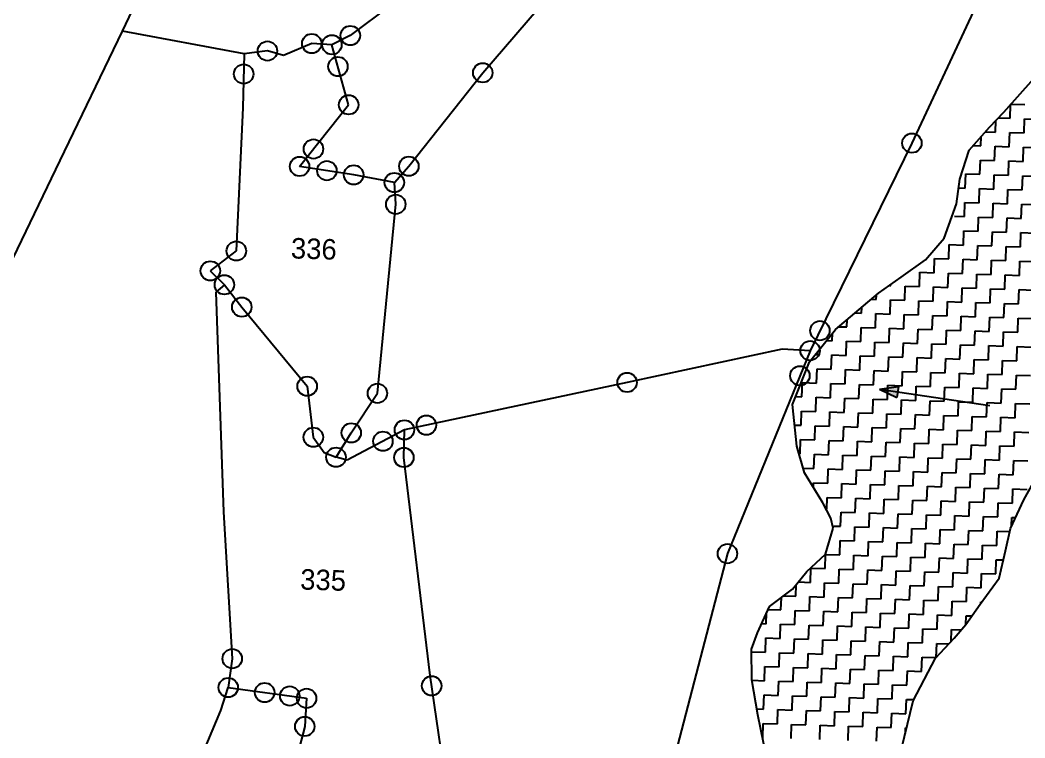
# Model space of a CAD drawing. Header units: metres. Extents: x 289133 to 292218, y 2093453 to 2100632.
# Drawn here: x 289786.4 to 290253.3, y 2094837.8 to 2095171.2 of the extents above; entities that cross this region are included whole.
import ezdxf
from ezdxf.enums import TextEntityAlignment as Align

# ---------------------------------------------------------------- set-up
doc = ezdxf.new("R2010")
doc.units = ezdxf.units.M
doc.header["$MEASUREMENT"] = 0
for name, color, linetype in [('POLY_HATCH', 12, 'Continuous'), ('POLY_PARCEL', 6, 'Continuous'), ('POLY_WATER', 4, 'Continuous'), ('TEXT_PARCEL', 7, 'Continuous')]:
    doc.layers.add(name, color=color, linetype=linetype)
doc.styles.add('TEXT_MAP', font='', dxfattribs={"height": 1.8})
doc.styles.get('TEXT_MAP').set_extended_font_data('Kruti Dev 050')

msp = doc.modelspace()

# ---------------------------------------------------------------- hatches: boundary and pattern name
h = msp.add_hatch(color=256)
h.paths.add_polyline_path([(290194.2, 2094998.46), (290194.58, 2095001.07), (290185.69, 2094999.71)])
h.paths.add_polyline_path([(290185.69, 2094999.71), (290193.82, 2094995.86), (290194.2, 2094998.46)])

# ---------------------------------------------------------------- linework, layer by layer
for points in [[(290185.69, 2094999.71), (290194.58, 2095001.07)], [(290185.69, 2094999.71), (290236.96, 2094992.21)], [(290185.69, 2094999.71), (290193.82, 2094995.86)], [(290194.58, 2095001.07), (290193.82, 2094995.86)]]:
    msp.add_lwpolyline(points)
for centre in [(289939.8, 2095164.07), (289921.87, 2095160.33), (289931.24, 2095159.79), (289901.3, 2095156.88), (289934.06, 2095149.66), (289890.23, 2095146.19), (290001.34, 2095146.76), (289939.02, 2095131.88), (289922.69, 2095111.37), (290200.77, 2095114.09), (289916.22, 2095103.24), (289928.91, 2095101.27), (289967, 2095103.33), (289941.37, 2095099.33), (289960.27, 2095095.78), (289960.92, 2095085.66), (289886.83, 2095063.99), (289874.75, 2095054.75), (289881.28, 2095048.29), (289889.38, 2095037.93), (290158.03, 2095026.98), (290153.45, 2095017.66), (290148.71, 2095006.03), (289919.75, 2095001.13), (290068.4, 2095002.9), (289952.38, 2094997.87), (289964.94, 2094980.89), (289975.15, 2094983.06), (289922.61, 2094977.46), (289940.25, 2094979.49), (289954.97, 2094975.59), (289933.15, 2094968.16), (289964.68, 2094968.05), (290115.03, 2094923.39), (289884.93, 2094874.59), (289883.06, 2094861.18), (289900, 2094858.86), (289977.61, 2094861.98), (289911.65, 2094857.26), (289919.48, 2094856.18), (289918.64, 2094843.1)]:
    msp.add_circle(centre, 4.51)
at = {"layer": 'POLY_HATCH'}
for p, q in [((290243.43, 2095128.41), (290257.49, 2095144.11)), ((290236.75, 2095121.52), (290243.43, 2095128.41)), ((290227.37, 2095110.83), (290236.75, 2095121.52)), ((290223.07, 2095097.41), (290227.37, 2095110.83)), ((290221.42, 2095085.84), (290223.07, 2095097.41)), ((290215.75, 2095069.87), (290221.42, 2095085.84)), ((290207.03, 2095059.81), (290215.75, 2095069.87)), ((290195.8, 2095051.77), (290207.03, 2095059.81)), ((290185.23, 2095044.35), (290195.8, 2095051.77)), ((290165.32, 2095027.54), (290185.23, 2095044.35)), ((290153.22, 2095012.42), (290165.32, 2095027.54)), ((290145.33, 2094992.71), (290153.22, 2095012.42)), ((290147.3, 2094973.28), (290145.33, 2094992.71)), ((290150.79, 2094960.9), (290147.3, 2094973.28)), ((290252.77, 2094948.37), (290262.35, 2094965.51)), ((290159.4, 2094947.06), (290150.79, 2094960.9)), ((290163.05, 2094939.84), (290159.4, 2094947.06)), ((290246.53, 2094935.01), (290252.77, 2094948.37)), ((290164.19, 2094935.29), (290163.05, 2094939.84)), ((290160.58, 2094923.13), (290164.19, 2094935.29)), ((290244.27, 2094924.75), (290246.53, 2094935.01)), ((290241.29, 2094911.93), (290244.27, 2094924.75)), ((290151.93, 2094915.01), (290160.58, 2094923.13)), ((290145.21, 2094906.82), (290151.93, 2094915.01)), ((290232.51, 2094899.93), (290241.29, 2094911.93)), ((290134.62, 2094898.76), (290145.21, 2094906.82)), ((290129.07, 2094886.67), (290134.62, 2094898.76)), ((290225.75, 2094890.46), (290232.51, 2094899.93)), ((290126.25, 2094879.01), (290129.07, 2094886.67)), ((290220.39, 2094884.17), (290225.75, 2094890.46)), ((290211.69, 2094874.76), (290220.39, 2094884.17)), ((290126.45, 2094864.79), (290126.25, 2094879.01)), ((290201.38, 2094855.06), (290211.69, 2094874.76)), ((290129.17, 2094848.56), (290126.45, 2094864.79)), ((290194.75, 2094827.56), (290201.38, 2094855.06)), ((290131.97, 2094834.91), (290129.17, 2094848.56))]:
    msp.add_line(p, q, dxfattribs=at)
at = {"layer": 'POLY_HATCH', "linetype": 'Continuous'}
for p, q in [((290246.45, 2095125.63), (290246.65, 2095132)), ((290246.86, 2095132.24), (290253.27, 2095132.04)), ((290239.62, 2095119.22), (290239.79, 2095124.66)), ((290240.9, 2095125.8), (290246.45, 2095125.63)), ((290252.85, 2095118.81), (290253.06, 2095125.42)), ((290253.06, 2095125.42), (290259.68, 2095125.21)), ((290232.8, 2095112.82), (290232.94, 2095117.17)), ((290234.87, 2095119.37), (290239.62, 2095119.22)), ((290246.03, 2095112.4), (290246.24, 2095119.02)), ((290246.24, 2095119.02), (290252.85, 2095118.81)), ((290229.21, 2095112.93), (290232.8, 2095112.82)), ((290239.21, 2095105.99), (290239.41, 2095112.61)), ((290239.41, 2095112.61), (290246.03, 2095112.4)), ((290252.44, 2095105.58), (290252.64, 2095112.19)), ((290252.64, 2095112.19), (290259.26, 2095111.98)), ((290225.96, 2095106.41), (290225.98, 2095106.41)), ((290225.98, 2095106.41), (290225.98, 2095106.48)), ((290232.38, 2095099.59), (290232.59, 2095106.2)), ((290232.59, 2095106.2), (290239.21, 2095105.99)), ((290245.61, 2095099.17), (290245.82, 2095105.78)), ((290245.82, 2095105.78), (290252.44, 2095105.58)), ((290225.56, 2095093.18), (290225.77, 2095099.79)), ((290225.77, 2095099.79), (290232.38, 2095099.59)), ((290238.79, 2095092.76), (290239, 2095099.38)), ((290239, 2095099.38), (290245.61, 2095099.17)), ((290252.02, 2095092.35), (290252.23, 2095098.96)), ((290252.23, 2095098.96), (290258.84, 2095098.75)), ((290222.48, 2095093.28), (290225.56, 2095093.18)), ((290231.97, 2095086.36), (290232.17, 2095092.97)), ((290232.17, 2095092.97), (290238.79, 2095092.76)), ((290245.2, 2095085.94), (290245.4, 2095092.55)), ((290245.4, 2095092.55), (290252.02, 2095092.35)), ((290225.14, 2095079.95), (290225.35, 2095086.56)), ((290225.35, 2095086.56), (290231.97, 2095086.36)), ((290238.37, 2095079.53), (290238.58, 2095086.15)), ((290238.58, 2095086.15), (290245.2, 2095085.94)), ((290251.6, 2095079.12), (290251.81, 2095085.73)), ((290251.81, 2095085.73), (290258.43, 2095085.52)), ((290220.6, 2095080.09), (290225.14, 2095079.95)), ((290231.55, 2095073.13), (290231.76, 2095079.74)), ((290231.76, 2095079.74), (290238.37, 2095079.53)), ((290244.78, 2095072.71), (290244.99, 2095079.32)), ((290244.99, 2095079.32), (290251.6, 2095079.12)), ((290224.73, 2095066.72), (290224.93, 2095073.33)), ((290224.93, 2095073.33), (290231.55, 2095073.13)), ((290237.96, 2095066.3), (290238.17, 2095072.92)), ((290238.17, 2095072.92), (290244.78, 2095072.71)), ((290251.19, 2095065.89), (290251.4, 2095072.5)), ((290251.4, 2095072.5), (290258.01, 2095072.29)), ((290217.9, 2095060.31), (290218.11, 2095066.93)), ((290218.11, 2095066.93), (290224.73, 2095066.72)), ((290231.13, 2095059.9), (290231.34, 2095066.51)), ((290231.34, 2095066.51), (290237.96, 2095066.3)), ((290244.36, 2095059.48), (290244.57, 2095066.09)), ((290244.57, 2095066.09), (290251.19, 2095065.89)), ((290211.08, 2095053.9), (290211.29, 2095060.52)), ((290211.29, 2095060.52), (290217.9, 2095060.31)), ((290224.31, 2095053.49), (290224.52, 2095060.1)), ((290224.52, 2095060.1), (290231.13, 2095059.9)), ((290237.54, 2095053.07), (290237.75, 2095059.69)), ((290237.75, 2095059.69), (290244.36, 2095059.48)), ((290250.77, 2095052.66), (290250.98, 2095059.27)), ((290250.98, 2095059.27), (290257.59, 2095059.06)), ((290204.26, 2095047.5), (290204.46, 2095054.11)), ((290204.46, 2095054.11), (290211.08, 2095053.9)), ((290217.49, 2095047.08), (290217.7, 2095053.7)), ((290217.7, 2095053.7), (290224.31, 2095053.49)), ((290230.72, 2095046.66), (290230.93, 2095053.28)), ((290230.93, 2095053.28), (290237.54, 2095053.07)), ((290243.95, 2095046.25), (290244.16, 2095052.86)), ((290244.16, 2095052.86), (290250.77, 2095052.66)), ((290190.44, 2095047.93), (290191.03, 2095047.91)), ((290191.03, 2095047.91), (290191.04, 2095048.36)), ((290197.43, 2095041.09), (290197.64, 2095047.71)), ((290197.64, 2095047.71), (290204.26, 2095047.5)), ((290210.66, 2095040.67), (290210.87, 2095047.29)), ((290210.87, 2095047.29), (290217.49, 2095047.08)), ((290223.89, 2095040.26), (290224.1, 2095046.87)), ((290224.1, 2095046.87), (290230.72, 2095046.66)), ((290237.12, 2095039.84), (290237.33, 2095046.46)), ((290237.33, 2095046.46), (290243.95, 2095046.25)), ((290250.35, 2095039.43), (290250.56, 2095046.04)), ((290250.56, 2095046.04), (290257.18, 2095045.83)), ((290181.94, 2095041.58), (290184.2, 2095041.51)), ((290184.2, 2095041.51), (290184.27, 2095043.52)), ((290190.61, 2095034.68), (290190.82, 2095041.3)), ((290190.82, 2095041.3), (290197.43, 2095041.09)), ((290203.84, 2095034.27), (290204.05, 2095040.88)), ((290204.05, 2095040.88), (290210.66, 2095040.67)), ((290217.07, 2095033.85), (290217.28, 2095040.47)), ((290217.28, 2095040.47), (290223.89, 2095040.26)), ((290177.38, 2095035.1), (290177.46, 2095037.8)), ((290230.3, 2095033.43), (290230.51, 2095040.05)), ((290230.51, 2095040.05), (290237.12, 2095039.84)), ((290243.53, 2095033.02), (290243.74, 2095039.63)), ((290243.74, 2095039.63), (290250.35, 2095039.43)), ((290170.56, 2095028.69), (290170.66, 2095032.05)), ((290174.38, 2095035.19), (290177.38, 2095035.1)), ((290183.79, 2095028.28), (290184, 2095034.89)), ((290184, 2095034.89), (290190.61, 2095034.68)), ((290197.02, 2095027.86), (290197.23, 2095034.48)), ((290197.23, 2095034.48), (290203.84, 2095034.27)), ((290210.25, 2095027.44), (290210.46, 2095034.06)), ((290210.46, 2095034.06), (290217.07, 2095033.85)), ((290223.48, 2095027.03), (290223.69, 2095033.64)), ((290223.69, 2095033.64), (290230.3, 2095033.43)), ((290236.71, 2095026.61), (290236.92, 2095033.23)), ((290236.92, 2095033.23), (290243.53, 2095033.02)), ((290249.94, 2095026.19), (290250.15, 2095032.81)), ((290250.15, 2095032.81), (290256.76, 2095032.6)), ((290166.82, 2095028.81), (290170.56, 2095028.69)), ((290176.96, 2095021.87), (290177.17, 2095028.48)), ((290177.17, 2095028.48), (290183.79, 2095028.28)), ((290190.19, 2095021.45), (290190.4, 2095028.07)), ((290190.4, 2095028.07), (290197.02, 2095027.86)), ((290203.42, 2095021.04), (290203.63, 2095027.65)), ((290203.63, 2095027.65), (290210.25, 2095027.44)), ((290216.65, 2095020.62), (290216.86, 2095027.24)), ((290216.86, 2095027.24), (290223.48, 2095027.03)), ((290229.88, 2095020.2), (290230.09, 2095026.82)), ((290230.09, 2095026.82), (290236.71, 2095026.61)), ((290243.12, 2095019.79), (290243.32, 2095026.4)), ((290243.32, 2095026.4), (290249.94, 2095026.19)), ((290161.17, 2095022.37), (290163.73, 2095022.29)), ((290163.73, 2095022.29), (290163.84, 2095025.7)), ((290170.14, 2095015.46), (290170.35, 2095022.08)), ((290170.35, 2095022.08), (290176.96, 2095021.87)), ((290183.37, 2095015.05), (290183.58, 2095021.66)), ((290183.58, 2095021.66), (290190.19, 2095021.45)), ((290156.91, 2095015.88), (290156.95, 2095017.09)), ((290196.6, 2095014.63), (290196.81, 2095021.24)), ((290196.81, 2095021.24), (290203.42, 2095021.04)), ((290209.83, 2095014.21), (290210.04, 2095020.83)), ((290210.04, 2095020.83), (290216.65, 2095020.62)), ((290223.06, 2095013.8), (290223.27, 2095020.41)), ((290223.27, 2095020.41), (290229.88, 2095020.2)), ((290236.29, 2095013.38), (290236.5, 2095020)), ((290236.5, 2095020), (290243.12, 2095019.79)), ((290249.52, 2095012.96), (290249.73, 2095019.58)), ((290249.73, 2095019.58), (290256.35, 2095019.37)), ((290156, 2095015.91), (290156.91, 2095015.88)), ((290163.32, 2095009.06), (290163.53, 2095015.67)), ((290163.53, 2095015.67), (290170.14, 2095015.46)), ((290176.55, 2095008.64), (290176.76, 2095015.25)), ((290176.76, 2095015.25), (290183.37, 2095015.05)), ((290189.78, 2095008.22), (290189.99, 2095014.84)), ((290189.99, 2095014.84), (290196.6, 2095014.63)), ((290203.01, 2095007.81), (290203.22, 2095014.42)), ((290203.22, 2095014.42), (290209.83, 2095014.21)), ((290216.24, 2095007.39), (290216.45, 2095014.01)), ((290216.45, 2095014.01), (290223.06, 2095013.8)), ((290229.47, 2095006.97), (290229.68, 2095013.59)), ((290229.68, 2095013.59), (290236.29, 2095013.38)), ((290242.7, 2095006.56), (290242.91, 2095013.17)), ((290242.91, 2095013.17), (290249.52, 2095012.96)), ((290156.49, 2095002.65), (290156.7, 2095009.26)), ((290156.7, 2095009.26), (290163.32, 2095009.06)), ((290169.72, 2095002.23), (290169.93, 2095008.85)), ((290169.93, 2095008.85), (290176.55, 2095008.64)), ((290182.95, 2095001.82), (290183.16, 2095008.43)), ((290183.16, 2095008.43), (290189.78, 2095008.22)), ((290196.18, 2095001.4), (290196.39, 2095008.01)), ((290196.39, 2095008.01), (290203.01, 2095007.81)), ((290209.42, 2095000.98), (290209.62, 2095007.6)), ((290209.62, 2095007.6), (290216.24, 2095007.39)), ((290149.67, 2094996.24), (290149.88, 2095002.86)), ((290149.88, 2095002.86), (290156.49, 2095002.65)), ((290222.65, 2095000.57), (290222.85, 2095007.18)), ((290222.85, 2095007.18), (290229.47, 2095006.97)), ((290235.88, 2095000.15), (290236.08, 2095006.77)), ((290236.08, 2095006.77), (290242.7, 2095006.56)), ((290249.11, 2094999.73), (290249.31, 2095006.35)), ((290249.31, 2095006.35), (290255.93, 2095006.14)), ((290162.9, 2094995.82), (290163.11, 2095002.44)), ((290163.11, 2095002.44), (290169.72, 2095002.23)), ((290176.13, 2094995.41), (290176.34, 2095002.02)), ((290176.34, 2095002.02), (290182.95, 2095001.82)), ((290189.36, 2094994.99), (290189.57, 2095001.61)), ((290189.57, 2095001.61), (290196.18, 2095001.4)), ((290202.59, 2094994.58), (290202.8, 2095001.19)), ((290202.8, 2095001.19), (290209.42, 2095000.98)), ((290215.82, 2094994.16), (290216.03, 2095000.78)), ((290216.03, 2095000.78), (290222.65, 2095000.57)), ((290229.05, 2094993.74), (290229.26, 2095000.36)), ((290229.26, 2095000.36), (290235.88, 2095000.15)), ((290242.28, 2094993.33), (290242.49, 2094999.94)), ((290242.49, 2094999.94), (290249.11, 2094999.73)), ((290146.78, 2094996.33), (290149.67, 2094996.24)), ((290156.08, 2094989.42), (290156.29, 2094996.03)), ((290156.29, 2094996.03), (290162.9, 2094995.82)), ((290169.31, 2094989), (290169.52, 2094995.62)), ((290169.52, 2094995.62), (290176.13, 2094995.41)), ((290182.54, 2094988.59), (290182.75, 2094995.2)), ((290182.75, 2094995.2), (290189.36, 2094994.99)), ((290195.77, 2094988.17), (290195.98, 2094994.78)), ((290195.98, 2094994.78), (290202.59, 2094994.58)), ((290209, 2094987.75), (290209.21, 2094994.37)), ((290209.21, 2094994.37), (290215.82, 2094994.16)), ((290222.23, 2094987.34), (290222.44, 2094993.95)), ((290222.44, 2094993.95), (290229.05, 2094993.74)), ((290235.46, 2094986.92), (290235.67, 2094993.54)), ((290235.67, 2094993.54), (290242.28, 2094993.33)), ((290149.25, 2094983.01), (290149.46, 2094989.63)), ((290149.46, 2094989.63), (290156.08, 2094989.42)), ((290162.48, 2094982.59), (290162.69, 2094989.21)), ((290162.69, 2094989.21), (290169.31, 2094989)), ((290175.71, 2094982.18), (290175.92, 2094988.79)), ((290175.92, 2094988.79), (290182.54, 2094988.59)), ((290248.69, 2094986.5), (290248.9, 2094993.12)), ((290248.9, 2094993.12), (290255.51, 2094992.91)), ((290188.95, 2094981.76), (290189.15, 2094988.38)), ((290189.15, 2094988.38), (290195.77, 2094988.17)), ((290202.18, 2094981.35), (290202.38, 2094987.96)), ((290202.38, 2094987.96), (290209, 2094987.75)), ((290215.41, 2094980.93), (290215.61, 2094987.54)), ((290215.61, 2094987.54), (290222.23, 2094987.34)), ((290228.64, 2094980.51), (290228.84, 2094987.13)), ((290228.84, 2094987.13), (290235.46, 2094986.92)), ((290241.87, 2094980.1), (290242.07, 2094986.71)), ((290242.07, 2094986.71), (290248.69, 2094986.5)), ((290146.3, 2094983.1), (290149.25, 2094983.01)), ((290155.66, 2094976.19), (290155.87, 2094982.8)), ((290155.87, 2094982.8), (290162.48, 2094982.59)), ((290168.89, 2094975.77), (290169.1, 2094982.39)), ((290169.1, 2094982.39), (290175.71, 2094982.18)), ((290182.12, 2094975.36), (290182.33, 2094981.97)), ((290182.33, 2094981.97), (290188.95, 2094981.76)), ((290195.35, 2094974.94), (290195.56, 2094981.55)), ((290195.56, 2094981.55), (290202.18, 2094981.35)), ((290208.58, 2094974.52), (290208.79, 2094981.14)), ((290208.79, 2094981.14), (290215.41, 2094980.93)), ((290221.81, 2094974.11), (290222.02, 2094980.72)), ((290222.02, 2094980.72), (290228.64, 2094980.51)), ((290235.04, 2094973.69), (290235.25, 2094980.31)), ((290235.25, 2094980.31), (290241.87, 2094980.1)), ((290248.27, 2094973.27), (290248.48, 2094979.89)), ((290248.48, 2094979.89), (290255.1, 2094979.68)), ((290148.84, 2094969.78), (290149.05, 2094976.4)), ((290149.05, 2094976.4), (290155.66, 2094976.19)), ((290162.07, 2094969.36), (290162.28, 2094975.98)), ((290162.28, 2094975.98), (290168.89, 2094975.77)), ((290175.3, 2094968.95), (290175.51, 2094975.56)), ((290175.51, 2094975.56), (290182.12, 2094975.36)), ((290188.53, 2094968.53), (290188.74, 2094975.15)), ((290188.74, 2094975.15), (290195.35, 2094974.94)), ((290201.76, 2094968.12), (290201.97, 2094974.73)), ((290201.97, 2094974.73), (290208.58, 2094974.52)), ((290214.99, 2094967.7), (290215.2, 2094974.31)), ((290215.2, 2094974.31), (290221.81, 2094974.11)), ((290228.22, 2094967.28), (290228.43, 2094973.9)), ((290228.43, 2094973.9), (290235.04, 2094973.69)), ((290241.45, 2094966.87), (290241.66, 2094973.48)), ((290241.66, 2094973.48), (290248.27, 2094973.27)), ((290148.28, 2094969.8), (290148.84, 2094969.78)), ((290155.25, 2094962.96), (290155.45, 2094969.57)), ((290155.45, 2094969.57), (290162.07, 2094969.36)), ((290168.48, 2094962.54), (290168.68, 2094969.16)), ((290168.68, 2094969.16), (290175.3, 2094968.95)), ((290181.71, 2094962.12), (290181.91, 2094968.74)), ((290181.91, 2094968.74), (290188.53, 2094968.53)), ((290194.94, 2094961.71), (290195.14, 2094968.32)), ((290195.14, 2094968.32), (290201.76, 2094968.12)), ((290208.17, 2094961.29), (290208.37, 2094967.91)), ((290208.37, 2094967.91), (290214.99, 2094967.7)), ((290221.4, 2094960.88), (290221.6, 2094967.49)), ((290221.6, 2094967.49), (290228.22, 2094967.28)), ((290234.63, 2094960.46), (290234.84, 2094967.07)), ((290234.84, 2094967.07), (290241.45, 2094966.87)), ((290247.86, 2094960.04), (290248.07, 2094966.66)), ((290248.07, 2094966.66), (290254.68, 2094966.45)), ((290150.16, 2094963.12), (290155.25, 2094962.96)), ((290161.65, 2094956.13), (290161.86, 2094962.75)), ((290161.86, 2094962.75), (290168.48, 2094962.54)), ((290174.88, 2094955.72), (290175.09, 2094962.33)), ((290175.09, 2094962.33), (290181.71, 2094962.12)), ((290188.11, 2094955.3), (290188.32, 2094961.92)), ((290188.32, 2094961.92), (290194.94, 2094961.71)), ((290201.34, 2094954.89), (290201.55, 2094961.5)), ((290201.55, 2094961.5), (290208.17, 2094961.29)), ((290214.57, 2094954.47), (290214.78, 2094961.08)), ((290214.78, 2094961.08), (290221.4, 2094960.88)), ((290154.97, 2094954.18), (290155.04, 2094956.34)), ((290155.04, 2094956.34), (290161.65, 2094956.13)), ((290227.8, 2094954.05), (290228.01, 2094960.67)), ((290228.01, 2094960.67), (290234.63, 2094960.46)), ((290241.03, 2094953.64), (290241.24, 2094960.25)), ((290241.24, 2094960.25), (290247.86, 2094960.04)), ((290168.06, 2094949.31), (290168.27, 2094955.93)), ((290168.27, 2094955.93), (290174.88, 2094955.72)), ((290181.29, 2094948.89), (290181.5, 2094955.51)), ((290181.5, 2094955.51), (290188.11, 2094955.3)), ((290194.52, 2094948.48), (290194.73, 2094955.09)), ((290194.73, 2094955.09), (290201.34, 2094954.89)), ((290207.75, 2094948.06), (290207.96, 2094954.68)), ((290207.96, 2094954.68), (290214.57, 2094954.47)), ((290220.98, 2094947.65), (290221.19, 2094954.26)), ((290221.19, 2094954.26), (290227.8, 2094954.05)), ((290234.21, 2094947.23), (290234.42, 2094953.84)), ((290234.42, 2094953.84), (290241.03, 2094953.64)), ((290247.44, 2094946.81), (290247.65, 2094953.43)), ((290247.65, 2094953.43), (290254.26, 2094953.22)), ((290161.27, 2094944.05), (290161.44, 2094949.52)), ((290161.44, 2094949.52), (290168.06, 2094949.31)), ((290174.47, 2094942.49), (290174.67, 2094949.1)), ((290174.67, 2094949.1), (290181.29, 2094948.89)), ((290187.7, 2094942.07), (290187.9, 2094948.69)), ((290187.9, 2094948.69), (290194.52, 2094948.48)), ((290200.93, 2094941.65), (290201.13, 2094948.27)), ((290201.13, 2094948.27), (290207.75, 2094948.06)), ((290214.16, 2094941.24), (290214.37, 2094947.85)), ((290214.37, 2094947.85), (290220.98, 2094947.65)), ((290227.39, 2094940.82), (290227.6, 2094947.44)), ((290227.6, 2094947.44), (290234.21, 2094947.23)), ((290240.62, 2094940.41), (290240.83, 2094947.02)), ((290240.83, 2094947.02), (290247.44, 2094946.81)), ((290167.64, 2094936.08), (290167.85, 2094942.7)), ((290167.85, 2094942.7), (290174.47, 2094942.49)), ((290180.87, 2094935.66), (290181.08, 2094942.28)), ((290181.08, 2094942.28), (290187.7, 2094942.07)), ((290194.1, 2094935.25), (290194.31, 2094941.86)), ((290194.31, 2094941.86), (290200.93, 2094941.65)), ((290207.33, 2094934.83), (290207.54, 2094941.45)), ((290207.54, 2094941.45), (290214.16, 2094941.24)), ((290220.56, 2094934.42), (290220.77, 2094941.03)), ((290220.77, 2094941.03), (290227.39, 2094940.82)), ((290233.79, 2094934), (290234, 2094940.61)), ((290234, 2094940.61), (290240.62, 2094940.41)), ((290247.11, 2094936.24), (290247.23, 2094940.2)), ((290247.23, 2094940.2), (290248.93, 2094940.14)), ((290164.46, 2094936.18), (290167.64, 2094936.08)), ((290174.05, 2094929.26), (290174.26, 2094935.87)), ((290174.26, 2094935.87), (290180.87, 2094935.66)), ((290187.28, 2094928.84), (290187.49, 2094935.46)), ((290187.49, 2094935.46), (290194.1, 2094935.25)), ((290200.51, 2094928.42), (290200.72, 2094935.04)), ((290200.72, 2094935.04), (290207.33, 2094934.83)), ((290213.74, 2094928.01), (290213.95, 2094934.62)), ((290213.95, 2094934.62), (290220.56, 2094934.42)), ((290226.97, 2094927.59), (290227.18, 2094934.21)), ((290227.18, 2094934.21), (290233.79, 2094934)), ((290240.2, 2094927.18), (290240.41, 2094933.79)), ((290240.41, 2094933.79), (290246.23, 2094933.61)), ((290167.23, 2094922.85), (290167.43, 2094929.47)), ((290167.43, 2094929.47), (290174.05, 2094929.26)), ((290180.46, 2094922.43), (290180.66, 2094929.05)), ((290180.66, 2094929.05), (290187.28, 2094928.84)), ((290193.69, 2094922.02), (290193.9, 2094928.63)), ((290193.9, 2094928.63), (290200.51, 2094928.42)), ((290206.92, 2094921.6), (290207.13, 2094928.22)), ((290207.13, 2094928.22), (290213.74, 2094928.01)), ((290220.15, 2094921.19), (290220.36, 2094927.8)), ((290220.36, 2094927.8), (290226.97, 2094927.59)), ((290233.38, 2094920.77), (290233.59, 2094927.38)), ((290233.59, 2094927.38), (290240.2, 2094927.18)), ((290160.4, 2094916.44), (290160.61, 2094923.06)), ((290160.61, 2094923.06), (290167.23, 2094922.85)), ((290173.63, 2094916.03), (290173.84, 2094922.64)), ((290173.84, 2094922.64), (290180.46, 2094922.43)), ((290186.86, 2094915.61), (290187.07, 2094922.23)), ((290187.07, 2094922.23), (290193.69, 2094922.02)), ((290200.09, 2094915.19), (290200.3, 2094921.81)), ((290200.3, 2094921.81), (290206.92, 2094921.6)), ((290213.32, 2094914.78), (290213.53, 2094921.39)), ((290213.53, 2094921.39), (290220.15, 2094921.19)), ((290226.55, 2094914.36), (290226.76, 2094920.98)), ((290226.76, 2094920.98), (290233.38, 2094920.77)), ((290239.79, 2094913.95), (290239.99, 2094920.56)), ((290239.99, 2094920.56), (290243.27, 2094920.46)), ((290153.58, 2094910.04), (290153.79, 2094916.65)), ((290153.79, 2094916.65), (290160.4, 2094916.44)), ((290166.81, 2094909.62), (290167.02, 2094916.23)), ((290167.02, 2094916.23), (290173.63, 2094916.03)), ((290180.04, 2094909.2), (290180.25, 2094915.82)), ((290180.25, 2094915.82), (290186.86, 2094915.61)), ((290193.27, 2094908.79), (290193.48, 2094915.4)), ((290193.48, 2094915.4), (290200.09, 2094915.19)), ((290206.5, 2094908.37), (290206.71, 2094914.99)), ((290206.71, 2094914.99), (290213.32, 2094914.78)), ((290219.73, 2094907.95), (290219.94, 2094914.57)), ((290219.94, 2094914.57), (290226.55, 2094914.36)), ((290232.96, 2094907.54), (290233.17, 2094914.15)), ((290233.17, 2094914.15), (290239.79, 2094913.95)), ((290147.99, 2094910.21), (290153.58, 2094910.04)), ((290159.99, 2094903.21), (290160.2, 2094909.83)), ((290160.2, 2094909.83), (290166.81, 2094909.62)), ((290173.22, 2094902.8), (290173.43, 2094909.41)), ((290173.43, 2094909.41), (290180.04, 2094909.2)), ((290146.76, 2094903.63), (290146.92, 2094908.91)), ((290186.45, 2094902.38), (290186.66, 2094909)), ((290186.66, 2094909), (290193.27, 2094908.79)), ((290199.68, 2094901.96), (290199.89, 2094908.58)), ((290199.89, 2094908.58), (290206.5, 2094908.37)), ((290212.91, 2094901.55), (290213.12, 2094908.16)), ((290213.12, 2094908.16), (290219.73, 2094907.95)), ((290226.14, 2094901.13), (290226.35, 2094907.75)), ((290226.35, 2094907.75), (290232.96, 2094907.54)), ((290139.93, 2094897.22), (290140.11, 2094902.94)), ((290141.24, 2094903.8), (290146.76, 2094903.63)), ((290153.16, 2094896.81), (290153.37, 2094903.42)), ((290153.37, 2094903.42), (290159.99, 2094903.21)), ((290166.39, 2094896.39), (290166.6, 2094903)), ((290166.6, 2094903), (290173.22, 2094902.8)), ((290179.62, 2094895.97), (290179.83, 2094902.59)), ((290179.83, 2094902.59), (290186.45, 2094902.38)), ((290192.85, 2094895.56), (290193.06, 2094902.17)), ((290193.06, 2094902.17), (290199.68, 2094901.96)), ((290206.08, 2094895.14), (290206.29, 2094901.76)), ((290206.29, 2094901.76), (290212.91, 2094901.55)), ((290219.32, 2094894.72), (290219.52, 2094901.34)), ((290219.52, 2094901.34), (290226.14, 2094901.13)), ((290232.73, 2094900.24), (290232.75, 2094900.92)), ((290232.75, 2094900.92), (290233.21, 2094900.91)), ((290133.11, 2094890.81), (290133.27, 2094895.81)), ((290134, 2094897.41), (290139.93, 2094897.22)), ((290146.34, 2094890.4), (290146.55, 2094897.01)), ((290146.55, 2094897.01), (290153.16, 2094896.81)), ((290159.57, 2094889.98), (290159.78, 2094896.6)), ((290159.78, 2094896.6), (290166.39, 2094896.39)), ((290172.8, 2094889.57), (290173.01, 2094896.18)), ((290173.01, 2094896.18), (290179.62, 2094895.97)), ((290186.03, 2094889.15), (290186.24, 2094895.77)), ((290186.24, 2094895.77), (290192.85, 2094895.56)), ((290131.01, 2094890.88), (290133.11, 2094890.81)), ((290199.26, 2094888.73), (290199.47, 2094895.35)), ((290199.47, 2094895.35), (290206.08, 2094895.14)), ((290212.49, 2094888.32), (290212.7, 2094894.93)), ((290212.7, 2094894.93), (290219.32, 2094894.72)), ((290225.81, 2094890.53), (290225.93, 2094894.52)), ((290225.93, 2094894.52), (290228.59, 2094894.43)), ((290139.52, 2094883.99), (290139.73, 2094890.61)), ((290139.73, 2094890.61), (290146.34, 2094890.4)), ((290152.75, 2094883.58), (290152.96, 2094890.19)), ((290152.96, 2094890.19), (290159.57, 2094889.98)), ((290165.98, 2094883.16), (290166.19, 2094889.77)), ((290166.19, 2094889.77), (290172.8, 2094889.57)), ((290179.21, 2094882.74), (290179.42, 2094889.36)), ((290179.42, 2094889.36), (290186.03, 2094889.15)), ((290192.44, 2094882.33), (290192.65, 2094888.94)), ((290192.65, 2094888.94), (290199.26, 2094888.73)), ((290205.67, 2094881.91), (290205.88, 2094888.53)), ((290205.88, 2094888.53), (290212.49, 2094888.32)), ((290218.93, 2094882.6), (290219.11, 2094888.11)), ((290219.11, 2094888.11), (290223.63, 2094887.97)), ((290132.69, 2094877.58), (290132.9, 2094884.2)), ((290132.9, 2094884.2), (290139.52, 2094883.99)), ((290145.92, 2094877.17), (290146.13, 2094883.78)), ((290146.13, 2094883.78), (290152.75, 2094883.58)), ((290159.15, 2094876.75), (290159.36, 2094883.37)), ((290159.36, 2094883.37), (290165.98, 2094883.16)), ((290172.38, 2094876.34), (290172.59, 2094882.95)), ((290172.59, 2094882.95), (290179.21, 2094882.74)), ((290185.62, 2094875.92), (290185.82, 2094882.53)), ((290185.82, 2094882.53), (290192.44, 2094882.33)), ((290198.85, 2094875.5), (290199.05, 2094882.12)), ((290199.05, 2094882.12), (290205.67, 2094881.91)), ((290212.08, 2094875.17), (290212.28, 2094881.7)), ((290212.28, 2094881.7), (290217.94, 2094881.52)), ((290126.26, 2094877.79), (290132.69, 2094877.58)), ((290139.1, 2094870.76), (290139.31, 2094877.38)), ((290139.31, 2094877.38), (290145.92, 2094877.17)), ((290152.33, 2094870.35), (290152.54, 2094876.96)), ((290152.54, 2094876.96), (290159.15, 2094876.75)), ((290165.56, 2094869.93), (290165.77, 2094876.54)), ((290165.77, 2094876.54), (290172.38, 2094876.34)), ((290178.79, 2094869.51), (290179, 2094876.13)), ((290179, 2094876.13), (290185.62, 2094875.92)), ((290192.02, 2094869.1), (290192.23, 2094875.71)), ((290192.23, 2094875.71), (290198.85, 2094875.5)), ((290205.25, 2094868.68), (290205.46, 2094875.3)), ((290205.46, 2094875.3), (290212, 2094875.09)), ((290132.28, 2094864.35), (290132.49, 2094870.97)), ((290132.49, 2094870.97), (290139.1, 2094870.76)), ((290145.51, 2094863.94), (290145.72, 2094870.55)), ((290145.72, 2094870.55), (290152.33, 2094870.35)), ((290158.74, 2094863.52), (290158.95, 2094870.14)), ((290158.95, 2094870.14), (290165.56, 2094869.93)), ((290171.97, 2094863.11), (290172.18, 2094869.72)), ((290172.18, 2094869.72), (290178.79, 2094869.51)), ((290185.2, 2094862.69), (290185.41, 2094869.3)), ((290185.41, 2094869.3), (290192.02, 2094869.1)), ((290198.43, 2094862.27), (290198.64, 2094868.89)), ((290198.64, 2094868.89), (290205.25, 2094868.68)), ((290126.49, 2094864.54), (290132.28, 2094864.35)), ((290138.68, 2094857.53), (290138.89, 2094864.15)), ((290138.89, 2094864.15), (290145.51, 2094863.94)), ((290151.91, 2094857.11), (290152.12, 2094863.73)), ((290152.12, 2094863.73), (290158.74, 2094863.52)), ((290165.15, 2094856.7), (290165.35, 2094863.31)), ((290165.35, 2094863.31), (290171.97, 2094863.11)), ((290178.38, 2094856.28), (290178.58, 2094862.9)), ((290178.58, 2094862.9), (290185.2, 2094862.69)), ((290191.61, 2094855.87), (290191.81, 2094862.48)), ((290191.81, 2094862.48), (290198.43, 2094862.27)), ((290205.04, 2094862.06), (290205.05, 2094862.06)), ((290205.04, 2094862.06), (290205.04, 2094862.06)), ((290131.86, 2094851.12), (290132.07, 2094857.74)), ((290132.07, 2094857.74), (290138.68, 2094857.53)), ((290145.09, 2094850.71), (290145.3, 2094857.32)), ((290145.3, 2094857.32), (290151.91, 2094857.11)), ((290158.32, 2094850.29), (290158.53, 2094856.91)), ((290158.53, 2094856.91), (290165.15, 2094856.7)), ((290171.55, 2094849.88), (290171.76, 2094856.49)), ((290171.76, 2094856.49), (290178.38, 2094856.28)), ((290184.78, 2094849.46), (290184.99, 2094856.07)), ((290184.99, 2094856.07), (290191.61, 2094855.87)), ((290198.01, 2094849.04), (290198.22, 2094855.66)), ((290198.22, 2094855.66), (290201.64, 2094855.55)), ((290128.72, 2094851.22), (290131.86, 2094851.12)), ((290138.27, 2094844.3), (290138.48, 2094850.92)), ((290138.48, 2094850.92), (290145.09, 2094850.71)), ((290151.5, 2094843.88), (290151.71, 2094850.5)), ((290151.71, 2094850.5), (290158.32, 2094850.29)), ((290164.73, 2094843.47), (290164.94, 2094850.08)), ((290164.94, 2094850.08), (290171.55, 2094849.88)), ((290177.96, 2094843.05), (290178.17, 2094849.67)), ((290178.17, 2094849.67), (290184.78, 2094849.46)), ((290191.19, 2094842.64), (290191.4, 2094849.25)), ((290191.4, 2094849.25), (290198.01, 2094849.04)), ((290131.45, 2094837.89), (290131.65, 2094844.51)), ((290131.65, 2094844.51), (290138.27, 2094844.3)), ((290144.68, 2094837.48), (290144.88, 2094844.09)), ((290144.88, 2094844.09), (290151.5, 2094843.88)), ((290157.91, 2094837.06), (290158.11, 2094843.68)), ((290158.11, 2094843.68), (290164.73, 2094843.47)), ((290171.14, 2094836.64), (290171.34, 2094843.26)), ((290171.34, 2094843.26), (290177.96, 2094843.05)), ((290184.37, 2094836.23), (290184.57, 2094842.84)), ((290184.57, 2094842.84), (290191.19, 2094842.64)), ((290197.73, 2094839.9), (290197.8, 2094842.43)), ((290197.8, 2094842.43), (290198.33, 2094842.41)), ((290131.35, 2094837.9), (290131.45, 2094837.89))]:
    msp.add_line(p, q, dxfattribs=at)
at = {"layer": 'POLY_PARCEL'}
for p, q in [((290001.34, 2095146.76), (290055.05, 2095209.22)), ((290242.88, 2095204.33), (290200.77, 2095114.09)), ((289958.78, 2095178.39), (289939.8, 2095164.07)), ((289890.43, 2095155.54), (289834.01, 2095166.13)), ((289939.8, 2095164.07), (289931.24, 2095159.79)), ((289901.3, 2095156.88), (289890.43, 2095155.54)), ((289908.7, 2095154.73), (289901.3, 2095156.88)), ((289921.87, 2095160.33), (289908.7, 2095154.73)), ((289931.24, 2095159.79), (289921.87, 2095160.33)), ((289939.02, 2095131.88), (289931.24, 2095159.79)), ((289890.43, 2095155.54), (289889.89, 2095130.54)), ((289967, 2095103.33), (290001.34, 2095146.76)), ((289889.89, 2095130.54), (289886.83, 2095063.99)), ((289916.22, 2095103.24), (289939.02, 2095131.88)), ((290200.77, 2095114.09), (290153.45, 2095017.66)), ((289941.37, 2095099.33), (289916.22, 2095103.24)), ((289960.27, 2095095.78), (289967, 2095103.33)), ((289960.27, 2095095.78), (289941.37, 2095099.33)), ((289960.92, 2095085.66), (289960.27, 2095095.78)), ((289952.38, 2094997.87), (289960.92, 2095085.66)), ((289886.83, 2095063.99), (289874.75, 2095054.75)), ((289874.75, 2095054.75), (289881.28, 2095048.29)), ((289881.28, 2095048.29), (289877.29, 2095044.92)), ((289877.29, 2095044.92), (289880.82, 2094942.81)), ((289881.28, 2095048.29), (289889.38, 2095037.93)), ((289889.38, 2095037.93), (289919.75, 2095001.13)), ((290140.48, 2095018.31), (290068.4, 2095002.9)), ((290153.45, 2095017.66), (290115.03, 2094923.39)), ((290153.45, 2095017.66), (290140.48, 2095018.31)), ((290068.4, 2095002.9), (289964.94, 2094980.89)), ((289919.75, 2095001.13), (289922.61, 2094977.46)), ((289940.25, 2094979.49), (289952.38, 2094997.87)), ((289933.15, 2094968.16), (289940.25, 2094979.49)), ((289964.94, 2094980.89), (289938.41, 2094966.8)), ((289964.68, 2094968.05), (289964.94, 2094980.89)), ((289922.61, 2094977.46), (289927.68, 2094970.32)), ((289927.68, 2094970.32), (289933.15, 2094968.16)), ((289938.41, 2094966.8), (289933.15, 2094968.16)), ((289976.9, 2094866.77), (289964.68, 2094968.05)), ((289880.82, 2094942.81), (289884.93, 2094874.59)), ((290115.03, 2094923.39), (290087.61, 2094817.79)), ((289884.93, 2094874.59), (289883.06, 2094861.18)), ((289991, 2094771.77), (289976.9, 2094866.77)), ((289879.65, 2094850.58), (289883.06, 2094861.18)), ((289883.06, 2094861.18), (289919.48, 2094856.18)), ((289919.48, 2094856.18), (289918.64, 2094843.1)), ((289860.4, 2094804.75), (289879.65, 2094850.58)), ((289918.64, 2094843.1), (289905.5, 2094792.51))]:
    msp.add_line(p, q, dxfattribs=at)
at = {"layer": 'POLY_WATER'}
for p, q in [((289834.01, 2095166.13), (289858.34, 2095217.8)), ((289805.02, 2095106.04), (289834.01, 2095166.13)), ((289741.06, 2094973.61), (289805.02, 2095106.04))]:
    msp.add_line(p, q, dxfattribs=at)

# ---------------------------------------------------------------- texts
at = {"layer": 'TEXT_PARCEL', "style": 'TEXT_MAP'}
for s, p in [('336', (289922.86, 2095064.99)), ('335', (289927.18, 2094911.17))]:
    msp.add_text(s, height=9.531, rotation=358.1979, dxfattribs=at).set_placement(p, align=Align.MIDDLE)

doc.saveas('drawing.dxf')
